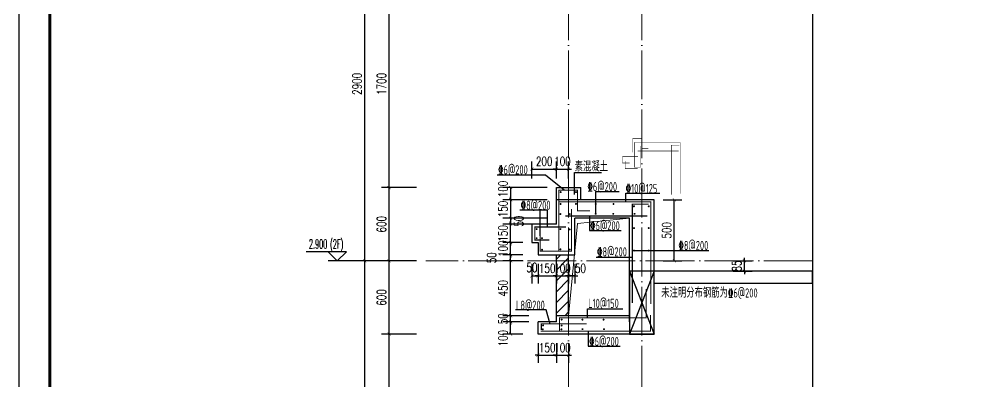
# Model space of a CAD drawing. Extents: x -668857 to 143095, y -247466 to 228182.
# Drawn here: x -8665 to -813, y 154492 to 157463 of the extents above; entities that cross this region are included whole.
import ezdxf

# ---------------------------------------------------------------- set-up
doc = ezdxf.new("R2010")
doc.units = 0
doc.header["$LTSCALE"] = 1000
doc.linetypes.add('DOTE', pattern=[2.42, 2, -0.2, 0.02, -0.2])
doc.layers.get('0').update_dxf_attribs({"linetype": 'CONTINUOUS'})
doc.layers.get('DEFPOINTS').update_dxf_attribs({"linetype": 'CONTINUOUS'})
for name, color, linetype in [('DIM_ELEV', 3, 'CONTINUOUS'), ('DIM_SYMB', 3, 'CONTINUOUS'), ('PUB_DIM', 3, 'CONTINUOUS'), ('PUB_TEXT', 2, 'CONTINUOUS'), ('REIN', 6, 'CONTINUOUS'), ('S-大样-砼线', 7, 'CONTINUOUS'), ('S-引出线', 40, 'CONTINUOUS'), ('TEXT', 2, 'CONTINUOUS'), ('WALL', 5, 'CONTINUOUS'), ('yichutu', 7, 'CONTINUOUS')]:
    doc.layers.add(name, color=color, linetype=linetype)
for name, color, linetype, lineweight in [('DOTE', 19, 'DOTE', 9), ('PUB_HATCH', 8, 'CONTINUOUS', 9), ('图框', 9, 'CONTINUOUS', 18), ('立面-洞口示意', 152, 'CONTINUOUS', 13)]:
    doc.layers.add(name, color=color, linetype=linetype, lineweight=lineweight)
doc.styles.add('_TCH_DIM', font='SIMPLEX.shx', dxfattribs={"width": 0.7, "bigfont": 'GBCBIG.shx'})
doc.styles.add('_TCH_DIM_T3', font='SIMPLEX', dxfattribs={"width": 0.705882, "bigfont": 'GBCBIG'})
doc.styles.add('TSSD_REIN', font='tssdeng.shx', dxfattribs={"width": 0.7, "height": 300, "bigfont": 'tssdchn.shx'})
doc.dimstyles.new('_TCH_ARCH&&25', dxfattribs={"dimtxt": 74.375, "dimasz": 25, "dimexe": 62.5, "dimexo": 75, "dimgap": 25, "dimtad": 1, "dimdec": 0, "dimzin": 0, "dimdsep": 46, "dimtxsty": '_TCH_DIM_T3', "dimblk": 'ARCHTICK', "dimcen": 0.09, "dimclrt": 7, "dimazin": 0, "dimtfac": 1, "dimtdec": 0, "dimtix": 1, "dimtmove": 2, "dimatfit": 3, "dimldrblk": 'ARCHTICK', "dimfxl": 0, "dimtolj": 1, "dimtzin": 0, "dimarcsym": 0})

# ---------------------------------------------------------------- blocks, each defined once
blk = doc.blocks.new('GFDDDDRG')
at = {"layer": '图框'}
blk.add_lwpolyline([(923310, -107437), (923310, -159999), (893610, -159999), (893610, -107437)], close=True, dxfattribs=at)
blk.add_lwpolyline([(923310, -107437), (923310, -159999), (893610, -159999), (893610, -107437)], close=True, dxfattribs=at)
at = {"layer": '图框', "const_width": 50}
blk.add_lwpolyline([(894110, -159499), (922810, -159499), (922810, -108687), (894110, -108687)], close=True, dxfattribs=at)
blk = doc.blocks.new('yct-1051-594-26275-14850-25-1002.0')
at = {"layer": 'yichutu', "color": 7}
blk.add_lwpolyline([(0, 0), (0, 14850), (26275, 14850), (26275, 0)], close=True, dxfattribs=at)
blk = doc.blocks.new('_ArchTick')
at = {"color": 0, "linetype": 'ByBlock', "const_width": 0.15}
blk.add_lwpolyline([(-0.5, -0.5), (0.5, 0.5)], dxfattribs=at)
blk = doc.blocks.new('*D3092')
at = {"layer": 'DEFPOINTS', "color": 0}
for p in [(-5634.9, 154883.2), (-5334.9, 154883.2), (-5334.9, 153183.2)]:
    blk.add_point(p, dxfattribs=at)
at = {"layer": 'PUB_DIM', "color": 0, "lineweight": -2}
for p, q in [((-5409.9, 154883.2), (-5697.4, 154883.2)), ((-5634.9, 153183.2), (-5634.9, 154883.2)), ((-5409.9, 153183.2), (-5697.4, 153183.2))]:
    blk.add_line(p, q, dxfattribs=at)
at = {"layer": 'PUB_DIM', "color": 0, "lineweight": -2, "xscale": 25, "yscale": 25, "zscale": 25}
for p, rotation in [((-5634.9, 154883.2), 90), ((-5634.9, 153183.2), 270)]:
    blk.add_blockref('_ArchTick', p, dxfattribs=dict(at, rotation=rotation))
at = {"layer": 'PUB_DIM', "color": 7, "insert": (-5697.1, 154033.2), "char_height": 74.38, "attachment_point": 5, "rotation": 90, "style": '_TCH_DIM_T3'}
blk.add_mtext('\\A1;1700', dxfattribs=at)
blk = doc.blocks.new('*D3093')
at = {"layer": 'DEFPOINTS', "color": 0}
for p in [(-5634.9, 155483.2), (-5334.9, 155483.2), (-5334.9, 154883.2)]:
    blk.add_point(p, dxfattribs=at)
at = {"layer": 'PUB_DIM', "color": 0, "lineweight": -2}
for p, q in [((-5409.9, 155483.2), (-5697.4, 155483.2)), ((-5634.9, 154883.2), (-5634.9, 155483.2)), ((-5409.9, 154883.2), (-5697.4, 154883.2))]:
    blk.add_line(p, q, dxfattribs=at)
at = {"layer": 'PUB_DIM', "color": 0, "lineweight": -2, "xscale": 25, "yscale": 25, "zscale": 25}
for p, rotation in [((-5634.9, 155483.2), 90), ((-5634.9, 154883.2), 270)]:
    blk.add_blockref('_ArchTick', p, dxfattribs=dict(at, rotation=rotation))
at = {"layer": 'PUB_DIM', "color": 7, "insert": (-5697.1, 155183.2), "char_height": 74.38, "attachment_point": 5, "rotation": 90, "style": '_TCH_DIM_T3'}
blk.add_mtext('\\A1;600', dxfattribs=at)
blk = doc.blocks.new('*D3094')
at = {"layer": 'DEFPOINTS', "color": 0}
for p in [(-5634.9, 156083.2), (-5334.9, 156083.2), (-5334.9, 155483.2)]:
    blk.add_point(p, dxfattribs=at)
at = {"layer": 'PUB_DIM', "color": 0, "lineweight": -2}
for p, q in [((-5409.9, 156083.2), (-5697.4, 156083.2)), ((-5634.9, 155483.2), (-5634.9, 156083.2)), ((-5409.9, 155483.2), (-5697.4, 155483.2))]:
    blk.add_line(p, q, dxfattribs=at)
at = {"layer": 'PUB_DIM', "color": 0, "lineweight": -2, "xscale": 25, "yscale": 25, "zscale": 25}
for p, rotation in [((-5634.9, 156083.2), 90), ((-5634.9, 155483.2), 270)]:
    blk.add_blockref('_ArchTick', p, dxfattribs=dict(at, rotation=rotation))
at = {"layer": 'PUB_DIM', "color": 7, "insert": (-5697.1, 155783.2), "char_height": 74.38, "attachment_point": 5, "rotation": 90, "style": '_TCH_DIM_T3'}
blk.add_mtext('\\A1;600', dxfattribs=at)
blk = doc.blocks.new('*D3095')
at = {"layer": 'DEFPOINTS', "color": 0}
for p in [(-5634.9, 157783.2), (-5334.9, 157783.2), (-5334.9, 156083.2)]:
    blk.add_point(p, dxfattribs=at)
at = {"layer": 'PUB_DIM', "color": 0, "lineweight": -2}
for p, q in [((-5409.9, 157783.2), (-5697.4, 157783.2)), ((-5634.9, 156083.2), (-5634.9, 157783.2)), ((-5409.9, 156083.2), (-5697.4, 156083.2))]:
    blk.add_line(p, q, dxfattribs=at)
at = {"layer": 'PUB_DIM', "color": 0, "lineweight": -2, "xscale": 25, "yscale": 25, "zscale": 25}
for p, rotation in [((-5634.9, 157783.2), 90), ((-5634.9, 156083.2), 270)]:
    blk.add_blockref('_ArchTick', p, dxfattribs=dict(at, rotation=rotation))
at = {"layer": 'PUB_DIM', "color": 7, "insert": (-5697.1, 156933.2), "char_height": 74.38, "attachment_point": 5, "rotation": 90, "style": '_TCH_DIM_T3'}
blk.add_mtext('\\A1;1700', dxfattribs=at)
blk = doc.blocks.new('*D3108')
at = {"layer": 'DEFPOINTS', "color": 0}
for p in [(-5834.9, 155483.2), (-5334.9, 155483.2), (-5334.9, 152583.2)]:
    blk.add_point(p, dxfattribs=at)
at = {"layer": 'PUB_DIM', "color": 0, "lineweight": -2}
for p, q in [((-5409.9, 155483.2), (-5897.4, 155483.2)), ((-5834.9, 152583.2), (-5834.9, 155483.2)), ((-5409.9, 152583.2), (-5897.4, 152583.2))]:
    blk.add_line(p, q, dxfattribs=at)
at = {"layer": 'PUB_DIM', "color": 0, "lineweight": -2, "xscale": 25, "yscale": 25, "zscale": 25}
for p, rotation in [((-5834.9, 155483.2), 90), ((-5834.9, 152583.2), 270)]:
    blk.add_blockref('_ArchTick', p, dxfattribs=dict(at, rotation=rotation))
at = {"layer": 'PUB_DIM', "color": 7, "insert": (-5897.1, 154033.2), "char_height": 74.38, "attachment_point": 5, "rotation": 90, "style": '_TCH_DIM_T3'}
blk.add_mtext('\\A1;2900', dxfattribs=at)
blk = doc.blocks.new('*D3109')
at = {"layer": 'DEFPOINTS', "color": 0}
for p in [(-5834.9, 158383.2), (-5334.9, 158383.2), (-5334.9, 155483.2)]:
    blk.add_point(p, dxfattribs=at)
at = {"layer": 'PUB_DIM', "color": 0, "lineweight": -2}
for p, q in [((-5409.9, 158383.2), (-5897.4, 158383.2)), ((-5834.9, 155483.2), (-5834.9, 158383.2)), ((-5409.9, 155483.2), (-5897.4, 155483.2))]:
    blk.add_line(p, q, dxfattribs=at)
at = {"layer": 'PUB_DIM', "color": 0, "lineweight": -2, "xscale": 25, "yscale": 25, "zscale": 25}
for p, rotation in [((-5834.9, 158383.2), 90), ((-5834.9, 155483.2), 270)]:
    blk.add_blockref('_ArchTick', p, dxfattribs=dict(at, rotation=rotation))
at = {"layer": 'PUB_DIM', "color": 7, "insert": (-5897.1, 156933.2), "char_height": 74.38, "attachment_point": 5, "rotation": 90, "style": '_TCH_DIM_T3'}
blk.add_mtext('\\A1;2900', dxfattribs=at)
blk = doc.blocks.new('*D3170')
at = {"layer": 'DEFPOINTS', "color": 0}
for p in [(-4264.7, 156235.5), (-4464.7, 156083.2), (-4264.7, 156083.2)]:
    blk.add_point(p, dxfattribs=at)
at = {"layer": 'PUB_DIM', "color": 0, "lineweight": -2}
for p, q in [((-4464.7, 156158.2), (-4464.7, 156298)), ((-4264.7, 156158.2), (-4264.7, 156298)), ((-4464.7, 156235.5), (-4264.7, 156235.5))]:
    blk.add_line(p, q, dxfattribs=at)
at = {"layer": 'PUB_DIM', "color": 0, "lineweight": -2, "xscale": 25, "yscale": 25, "zscale": 25, "rotation": 180}
blk.add_blockref('_ArchTick', (-4464.7, 156235.5), dxfattribs=at)
at = {"layer": 'PUB_DIM', "color": 0, "lineweight": -2, "xscale": 25, "yscale": 25, "zscale": 25}
blk.add_blockref('_ArchTick', (-4264.7, 156235.5), dxfattribs=at)
at = {"layer": 'PUB_DIM', "color": 7, "insert": (-4364.7, 156297.7), "char_height": 74.38, "attachment_point": 5, "style": '_TCH_DIM_T3'}
blk.add_mtext('\\A1;200', dxfattribs=at)
blk = doc.blocks.new('*D3171')
at = {"layer": 'DEFPOINTS', "color": 0}
for p in [(-4164.7, 156235.5), (-4264.7, 156083.2), (-4164.7, 156083.2)]:
    blk.add_point(p, dxfattribs=at)
at = {"layer": 'PUB_DIM', "color": 0, "lineweight": -2}
for p, q in [((-4264.7, 156158.2), (-4264.7, 156298)), ((-4164.7, 156158.2), (-4164.7, 156298)), ((-4264.7, 156235.5), (-4289.7, 156235.5)), ((-4264.7, 156235.5), (-4164.7, 156235.5)), ((-4164.7, 156235.5), (-4139.7, 156235.5))]:
    blk.add_line(p, q, dxfattribs=at)
at = {"layer": 'PUB_DIM', "color": 0, "lineweight": -2, "xscale": 25, "yscale": 25, "zscale": 25}
blk.add_blockref('_ArchTick', (-4264.7, 156235.5), dxfattribs=at)
at = {"layer": 'PUB_DIM', "color": 0, "lineweight": -2, "xscale": 25, "yscale": 25, "zscale": 25, "rotation": 180}
blk.add_blockref('_ArchTick', (-4164.7, 156235.5), dxfattribs=at)
at = {"layer": 'PUB_DIM', "color": 7, "insert": (-4214.7, 156297.7), "char_height": 74.38, "attachment_point": 5, "style": '_TCH_DIM_T3'}
blk.add_mtext('\\A1;100', dxfattribs=at)
blk = doc.blocks.new('*D3172')
at = {"layer": 'DEFPOINTS', "color": 0}
for p in [(-2890.5, 155483.2), (-2724.6, 155483.2), (-2890.5, 155398.2)]:
    blk.add_point(p, dxfattribs=at)
at = {"layer": 'PUB_DIM', "color": 0, "lineweight": -2}
for p, q in [((-2815.5, 155483.2), (-2662.1, 155483.2)), ((-2724.6, 155483.2), (-2724.6, 155508.2)), ((-2724.6, 155398.2), (-2724.6, 155483.2)), ((-2815.5, 155398.2), (-2662.1, 155398.2)), ((-2724.6, 155398.2), (-2724.6, 155373.2))]:
    blk.add_line(p, q, dxfattribs=at)
at = {"layer": 'PUB_DIM', "color": 0, "lineweight": -2, "xscale": 25, "yscale": 25, "zscale": 25}
for p, rotation in [((-2724.6, 155483.2), 270), ((-2724.6, 155398.2), 90)]:
    blk.add_blockref('_ArchTick', p, dxfattribs=dict(at, rotation=rotation))
at = {"layer": 'PUB_DIM', "color": 7, "insert": (-2786.7, 155440.7), "char_height": 74.38, "attachment_point": 5, "rotation": 90, "style": '_TCH_DIM_T3'}
blk.add_mtext('\\A1;85', dxfattribs=at)
blk = doc.blocks.new('*D3173')
at = {"layer": 'DEFPOINTS', "color": 0}
for p in [(-4414.7, 154883.2), (-4264.7, 154883.2), (-4264.7, 154709.5)]:
    blk.add_point(p, dxfattribs=at)
at = {"layer": 'PUB_DIM', "color": 0, "lineweight": -2}
for p, q in [((-4414.7, 154808.2), (-4414.7, 154647)), ((-4264.7, 154808.2), (-4264.7, 154647)), ((-4414.7, 154709.5), (-4439.7, 154709.5)), ((-4414.7, 154709.5), (-4264.7, 154709.5)), ((-4264.7, 154709.5), (-4239.7, 154709.5))]:
    blk.add_line(p, q, dxfattribs=at)
at = {"layer": 'PUB_DIM', "color": 0, "lineweight": -2, "xscale": 25, "yscale": 25, "zscale": 25}
blk.add_blockref('_ArchTick', (-4414.7, 154709.5), dxfattribs=at)
at = {"layer": 'PUB_DIM', "color": 0, "lineweight": -2, "xscale": 25, "yscale": 25, "zscale": 25, "rotation": 180}
blk.add_blockref('_ArchTick', (-4264.7, 154709.5), dxfattribs=at)
at = {"layer": 'PUB_DIM', "color": 7, "insert": (-4339.7, 154771.7), "char_height": 74.38, "attachment_point": 5, "style": '_TCH_DIM_T3'}
blk.add_mtext('\\A1;150', dxfattribs=at)
blk = doc.blocks.new('*D3174')
at = {"layer": 'DEFPOINTS', "color": 0}
for p in [(-4264.7, 154883.2), (-4164.7, 154883.2), (-4164.7, 154709.5)]:
    blk.add_point(p, dxfattribs=at)
at = {"layer": 'PUB_DIM', "color": 0, "lineweight": -2}
for p, q in [((-4264.7, 154808.2), (-4264.7, 154647)), ((-4164.7, 154808.2), (-4164.7, 154647)), ((-4264.7, 154709.5), (-4289.7, 154709.5)), ((-4264.7, 154709.5), (-4164.7, 154709.5)), ((-4164.7, 154709.5), (-4139.7, 154709.5))]:
    blk.add_line(p, q, dxfattribs=at)
at = {"layer": 'PUB_DIM', "color": 0, "lineweight": -2, "xscale": 25, "yscale": 25, "zscale": 25}
blk.add_blockref('_ArchTick', (-4264.7, 154709.5), dxfattribs=at)
at = {"layer": 'PUB_DIM', "color": 0, "lineweight": -2, "xscale": 25, "yscale": 25, "zscale": 25, "rotation": 180}
blk.add_blockref('_ArchTick', (-4164.7, 154709.5), dxfattribs=at)
at = {"layer": 'PUB_DIM', "color": 7, "insert": (-4214.7, 154771.7), "char_height": 74.38, "attachment_point": 5, "style": '_TCH_DIM_T3'}
blk.add_mtext('\\A1;100', dxfattribs=at)
blk = doc.blocks.new('*D3175')
at = {"layer": 'DEFPOINTS', "color": 0}
for p in [(-4464.7, 155533.2), (-4414.7, 155533.2), (-4414.7, 155359.5)]:
    blk.add_point(p, dxfattribs=at)
at = {"layer": 'PUB_DIM', "color": 0, "lineweight": -2}
for p, q in [((-4464.7, 155458.2), (-4464.7, 155297)), ((-4414.7, 155458.2), (-4414.7, 155297)), ((-4464.7, 155359.5), (-4414.7, 155359.5))]:
    blk.add_line(p, q, dxfattribs=at)
at = {"layer": 'PUB_DIM', "color": 0, "lineweight": -2, "xscale": 25, "yscale": 25, "zscale": 25, "rotation": 180}
blk.add_blockref('_ArchTick', (-4464.7, 155359.5), dxfattribs=at)
at = {"layer": 'PUB_DIM', "color": 0, "lineweight": -2, "xscale": 25, "yscale": 25, "zscale": 25}
blk.add_blockref('_ArchTick', (-4414.7, 155359.5), dxfattribs=at)
at = {"layer": 'PUB_DIM', "color": 7, "insert": (-4464.7, 155428.3), "char_height": 74.38, "attachment_point": 5, "style": '_TCH_DIM_T3'}
blk.add_mtext('\\A1;50', dxfattribs=at)
blk = doc.blocks.new('*D3176')
at = {"layer": 'DEFPOINTS', "color": 0}
for p in [(-4414.7, 155533.2), (-4264.7, 155533.2), (-4264.7, 155359.5)]:
    blk.add_point(p, dxfattribs=at)
at = {"layer": 'PUB_DIM', "color": 0, "lineweight": -2}
for p, q in [((-4414.7, 155458.2), (-4414.7, 155297)), ((-4264.7, 155458.2), (-4264.7, 155297)), ((-4414.7, 155359.5), (-4439.7, 155359.5)), ((-4414.7, 155359.5), (-4264.7, 155359.5)), ((-4264.7, 155359.5), (-4239.7, 155359.5))]:
    blk.add_line(p, q, dxfattribs=at)
at = {"layer": 'PUB_DIM', "color": 0, "lineweight": -2, "xscale": 25, "yscale": 25, "zscale": 25}
blk.add_blockref('_ArchTick', (-4414.7, 155359.5), dxfattribs=at)
at = {"layer": 'PUB_DIM', "color": 0, "lineweight": -2, "xscale": 25, "yscale": 25, "zscale": 25, "rotation": 180}
blk.add_blockref('_ArchTick', (-4264.7, 155359.5), dxfattribs=at)
at = {"layer": 'PUB_DIM', "color": 7, "insert": (-4339.7, 155421.7), "char_height": 74.38, "attachment_point": 5, "style": '_TCH_DIM_T3'}
blk.add_mtext('\\A1;150', dxfattribs=at)
blk = doc.blocks.new('*D3177')
at = {"layer": 'DEFPOINTS', "color": 0}
for p in [(-4264.7, 155533.2), (-4164.7, 155533.2), (-4164.7, 155359.5)]:
    blk.add_point(p, dxfattribs=at)
at = {"layer": 'PUB_DIM', "color": 0, "lineweight": -2}
for p, q in [((-4264.7, 155458.2), (-4264.7, 155297)), ((-4164.7, 155458.2), (-4164.7, 155297)), ((-4264.7, 155359.5), (-4289.7, 155359.5)), ((-4264.7, 155359.5), (-4164.7, 155359.5)), ((-4164.7, 155359.5), (-4139.7, 155359.5))]:
    blk.add_line(p, q, dxfattribs=at)
at = {"layer": 'PUB_DIM', "color": 0, "lineweight": -2, "xscale": 25, "yscale": 25, "zscale": 25}
blk.add_blockref('_ArchTick', (-4264.7, 155359.5), dxfattribs=at)
at = {"layer": 'PUB_DIM', "color": 0, "lineweight": -2, "xscale": 25, "yscale": 25, "zscale": 25, "rotation": 180}
blk.add_blockref('_ArchTick', (-4164.7, 155359.5), dxfattribs=at)
at = {"layer": 'PUB_DIM', "color": 7, "insert": (-4214.7, 155421.7), "char_height": 74.38, "attachment_point": 5, "style": '_TCH_DIM_T3'}
blk.add_mtext('\\A1;100', dxfattribs=at)
blk = doc.blocks.new('*D3178')
at = {"layer": 'DEFPOINTS', "color": 0}
for p in [(-4639.4, 155783.2), (-4464.7, 155783.2), (-4464.7, 155633.2)]:
    blk.add_point(p, dxfattribs=at)
at = {"layer": 'PUB_DIM', "color": 0, "lineweight": -2}
for p, q in [((-4639.4, 155783.2), (-4639.4, 155808.2)), ((-4539.7, 155783.2), (-4701.9, 155783.2)), ((-4639.4, 155633.2), (-4639.4, 155783.2)), ((-4539.7, 155633.2), (-4701.9, 155633.2)), ((-4639.4, 155633.2), (-4639.4, 155608.2))]:
    blk.add_line(p, q, dxfattribs=at)
at = {"layer": 'PUB_DIM', "color": 0, "lineweight": -2, "xscale": 25, "yscale": 25, "zscale": 25}
for p, rotation in [((-4639.4, 155783.2), 270), ((-4639.4, 155633.2), 90)]:
    blk.add_blockref('_ArchTick', p, dxfattribs=dict(at, rotation=rotation))
at = {"layer": 'PUB_DIM', "color": 7, "insert": (-4701.5, 155708.2), "char_height": 74.38, "attachment_point": 5, "rotation": 90, "style": '_TCH_DIM_T3'}
blk.add_mtext('\\A1;150', dxfattribs=at)
blk = doc.blocks.new('*D3179')
at = {"layer": 'DEFPOINTS', "color": 0}
for p in [(-4639.4, 155633.2), (-4464.7, 155633.2), (-4464.7, 155533.2)]:
    blk.add_point(p, dxfattribs=at)
at = {"layer": 'PUB_DIM', "color": 0, "lineweight": -2}
for p, q in [((-4639.4, 155633.2), (-4639.4, 155658.2)), ((-4539.7, 155633.2), (-4701.9, 155633.2)), ((-4639.4, 155533.2), (-4639.4, 155633.2)), ((-4539.7, 155533.2), (-4701.9, 155533.2)), ((-4639.4, 155533.2), (-4639.4, 155508.2))]:
    blk.add_line(p, q, dxfattribs=at)
at = {"layer": 'PUB_DIM', "color": 0, "lineweight": -2, "xscale": 25, "yscale": 25, "zscale": 25}
for p, rotation in [((-4639.4, 155633.2), 270), ((-4639.4, 155533.2), 90)]:
    blk.add_blockref('_ArchTick', p, dxfattribs=dict(at, rotation=rotation))
at = {"layer": 'PUB_DIM', "color": 7, "insert": (-4701.5, 155583.2), "char_height": 74.38, "attachment_point": 5, "rotation": 90, "style": '_TCH_DIM_T3'}
blk.add_mtext('\\A1;100', dxfattribs=at)
blk = doc.blocks.new('*D3180')
at = {"layer": 'DEFPOINTS', "color": 0}
for p in [(-4639.4, 155533.2), (-4464.7, 155533.2), (-4464.7, 155483.2)]:
    blk.add_point(p, dxfattribs=at)
at = {"layer": 'PUB_DIM', "color": 0, "lineweight": -2}
for p, q in [((-4539.7, 155533.2), (-4701.9, 155533.2)), ((-4539.7, 155483.2), (-4701.9, 155483.2)), ((-4639.4, 155483.2), (-4639.4, 155533.2))]:
    blk.add_line(p, q, dxfattribs=at)
at = {"layer": 'PUB_DIM', "color": 0, "lineweight": -2, "xscale": 25, "yscale": 25, "zscale": 25}
for p, rotation in [((-4639.4, 155533.2), 90), ((-4639.4, 155483.2), 270)]:
    blk.add_blockref('_ArchTick', p, dxfattribs=dict(at, rotation=rotation))
at = {"layer": 'PUB_DIM', "color": 7, "insert": (-4795.6, 155508.2), "char_height": 74.38, "attachment_point": 5, "rotation": 90, "style": '_TCH_DIM_T3'}
blk.add_mtext('\\A1;50', dxfattribs=at)
blk = doc.blocks.new('*D3181')
at = {"layer": 'DEFPOINTS', "color": 0}
for p in [(-4639.4, 155483.2), (-4464.7, 155483.2), (-4464.7, 155033.2)]:
    blk.add_point(p, dxfattribs=at)
at = {"layer": 'PUB_DIM', "color": 0, "lineweight": -2}
for p, q in [((-4539.7, 155483.2), (-4701.9, 155483.2)), ((-4639.4, 155033.2), (-4639.4, 155483.2)), ((-4539.7, 155033.2), (-4701.9, 155033.2))]:
    blk.add_line(p, q, dxfattribs=at)
at = {"layer": 'PUB_DIM', "color": 0, "lineweight": -2, "xscale": 25, "yscale": 25, "zscale": 25}
for p, rotation in [((-4639.4, 155483.2), 90), ((-4639.4, 155033.2), 270)]:
    blk.add_blockref('_ArchTick', p, dxfattribs=dict(at, rotation=rotation))
at = {"layer": 'PUB_DIM', "color": 7, "insert": (-4701.5, 155258.2), "char_height": 74.38, "attachment_point": 5, "rotation": 90, "style": '_TCH_DIM_T3'}
blk.add_mtext('\\A1;450', dxfattribs=at)
blk = doc.blocks.new('*D3182')
at = {"layer": 'DEFPOINTS', "color": 0}
for p in [(-4639.4, 154983.2), (-4464.7, 154983.2), (-4464.7, 154883.2)]:
    blk.add_point(p, dxfattribs=at)
at = {"layer": 'PUB_DIM', "color": 0, "lineweight": -2}
for p, q in [((-4539.7, 154983.2), (-4701.9, 154983.2)), ((-4639.4, 154883.2), (-4639.4, 154983.2)), ((-4539.7, 154883.2), (-4701.9, 154883.2))]:
    blk.add_line(p, q, dxfattribs=at)
at = {"layer": 'PUB_DIM', "color": 0, "lineweight": -2, "xscale": 25, "yscale": 25, "zscale": 25}
for p, rotation in [((-4639.4, 154983.2), 90), ((-4639.4, 154883.2), 270)]:
    blk.add_blockref('_ArchTick', p, dxfattribs=dict(at, rotation=rotation))
at = {"layer": 'PUB_DIM', "color": 7, "insert": (-4701.5, 154849.6), "char_height": 74.38, "attachment_point": 5, "rotation": 90, "style": '_TCH_DIM_T3'}
blk.add_mtext('\\A1;100', dxfattribs=at)
blk = doc.blocks.new('*D3183')
at = {"layer": 'DEFPOINTS', "color": 0}
for p in [(-3464.7, 155983.2), (-3298.8, 155983.2), (-3464.7, 155483.2)]:
    blk.add_point(p, dxfattribs=at)
at = {"layer": 'PUB_DIM', "color": 0, "lineweight": -2}
for p, q in [((-3389.7, 155983.2), (-3236.3, 155983.2)), ((-3298.8, 155483.2), (-3298.8, 155983.2)), ((-3389.7, 155483.2), (-3236.3, 155483.2))]:
    blk.add_line(p, q, dxfattribs=at)
at = {"layer": 'PUB_DIM', "color": 0, "lineweight": -2, "xscale": 25, "yscale": 25, "zscale": 25}
for p, rotation in [((-3298.8, 155983.2), 90), ((-3298.8, 155483.2), 270)]:
    blk.add_blockref('_ArchTick', p, dxfattribs=dict(at, rotation=rotation))
at = {"layer": 'PUB_DIM', "color": 7, "insert": (-3361, 155733.2), "char_height": 74.38, "attachment_point": 5, "rotation": 90, "style": '_TCH_DIM_T3'}
blk.add_mtext('\\A1;500', dxfattribs=at)
blk = doc.blocks.new('*D3184')
at = {"layer": 'DEFPOINTS', "color": 0}
for p in [(-4264.7, 156083.2), (-4639.4, 155983.2), (-4264.7, 155983.2)]:
    blk.add_point(p, dxfattribs=at)
at = {"layer": 'PUB_DIM', "color": 0, "lineweight": -2}
for p, q in [((-4339.7, 156083.2), (-4701.9, 156083.2)), ((-4639.4, 156083.2), (-4639.4, 155983.2)), ((-4339.7, 155983.2), (-4701.9, 155983.2))]:
    blk.add_line(p, q, dxfattribs=at)
at = {"layer": 'PUB_DIM', "color": 0, "lineweight": -2, "xscale": 25, "yscale": 25, "zscale": 25}
for p, rotation in [((-4639.4, 156083.2), 90), ((-4639.4, 155983.2), 270)]:
    blk.add_blockref('_ArchTick', p, dxfattribs=dict(at, rotation=rotation))
at = {"layer": 'PUB_DIM', "color": 7, "insert": (-4701.5, 156072.1), "char_height": 74.38, "attachment_point": 5, "rotation": 90, "style": '_TCH_DIM_T3'}
blk.add_mtext('\\A1;100', dxfattribs=at)
blk = doc.blocks.new('*D3185')
at = {"layer": 'DEFPOINTS', "color": 0}
for p in [(-4264.7, 155983.2), (-4639.4, 155833.2), (-4264.7, 155833.2)]:
    blk.add_point(p, dxfattribs=at)
at = {"layer": 'PUB_DIM', "color": 0, "lineweight": -2}
for p, q in [((-4339.7, 155983.2), (-4701.9, 155983.2)), ((-4639.4, 155983.2), (-4639.4, 156008.2)), ((-4639.4, 155983.2), (-4639.4, 155833.2)), ((-4339.7, 155833.2), (-4701.9, 155833.2)), ((-4639.4, 155833.2), (-4639.4, 155808.2))]:
    blk.add_line(p, q, dxfattribs=at)
at = {"layer": 'PUB_DIM', "color": 0, "lineweight": -2, "xscale": 25, "yscale": 25, "zscale": 25}
for p, rotation in [((-4639.4, 155983.2), 270), ((-4639.4, 155833.2), 90)]:
    blk.add_blockref('_ArchTick', p, dxfattribs=dict(at, rotation=rotation))
at = {"layer": 'PUB_DIM', "color": 7, "insert": (-4701.5, 155908.2), "char_height": 74.38, "attachment_point": 5, "rotation": 90, "style": '_TCH_DIM_T3'}
blk.add_mtext('\\A1;150', dxfattribs=at)
blk = doc.blocks.new('*D3186')
at = {"layer": 'DEFPOINTS', "color": 0}
for p in [(-4264.7, 155833.2), (-4639.4, 155783.2), (-4264.7, 155783.2)]:
    blk.add_point(p, dxfattribs=at)
at = {"layer": 'PUB_DIM', "color": 0, "lineweight": -2}
for p, q in [((-4339.7, 155833.2), (-4701.9, 155833.2)), ((-4639.4, 155833.2), (-4639.4, 155783.2)), ((-4339.7, 155783.2), (-4701.9, 155783.2))]:
    blk.add_line(p, q, dxfattribs=at)
at = {"layer": 'PUB_DIM', "color": 0, "lineweight": -2, "xscale": 25, "yscale": 25, "zscale": 25}
for p, rotation in [((-4639.4, 155833.2), 90), ((-4639.4, 155783.2), 270)]:
    blk.add_blockref('_ArchTick', p, dxfattribs=dict(at, rotation=rotation))
at = {"layer": 'PUB_DIM', "color": 7, "insert": (-4571.8, 155808.2), "char_height": 74.38, "attachment_point": 5, "rotation": 90, "style": '_TCH_DIM_T3'}
blk.add_mtext('\\A1;50', dxfattribs=at)
blk = doc.blocks.new('*D3187')
at = {"layer": 'DEFPOINTS', "color": 0}
for p in [(-4164.7, 155533.2), (-4114.7, 155533.2), (-4164.7, 155359.5)]:
    blk.add_point(p, dxfattribs=at)
at = {"layer": 'PUB_DIM', "color": 0, "lineweight": -2}
for p, q in [((-4164.7, 155458.2), (-4164.7, 155297)), ((-4114.7, 155458.2), (-4114.7, 155297)), ((-4164.7, 155359.5), (-4189.7, 155359.5)), ((-4114.7, 155359.5), (-4164.7, 155359.5)), ((-4114.7, 155359.5), (-4089.7, 155359.5))]:
    blk.add_line(p, q, dxfattribs=at)
at = {"layer": 'PUB_DIM', "color": 0, "lineweight": -2, "xscale": 25, "yscale": 25, "zscale": 25}
blk.add_blockref('_ArchTick', (-4164.7, 155359.5), dxfattribs=at)
at = {"layer": 'PUB_DIM', "color": 0, "lineweight": -2, "xscale": 25, "yscale": 25, "zscale": 25, "rotation": 180}
blk.add_blockref('_ArchTick', (-4114.7, 155359.5), dxfattribs=at)
at = {"layer": 'PUB_DIM', "color": 7, "insert": (-4067.3, 155421.7), "char_height": 74.38, "attachment_point": 5, "style": '_TCH_DIM_T3'}
blk.add_mtext('\\A1;50', dxfattribs=at)
blk = doc.blocks.new('*D3194')
at = {"layer": 'DEFPOINTS', "color": 0}
for p in [(-4639.4, 155033.2), (-4414.7, 155033.2), (-4414.7, 154983.2)]:
    blk.add_point(p, dxfattribs=at)
at = {"layer": 'PUB_DIM', "color": 0, "lineweight": -2}
for p, q in [((-4489.7, 155033.2), (-4701.9, 155033.2)), ((-4639.4, 155033.2), (-4639.4, 155058.2)), ((-4639.4, 154983.2), (-4639.4, 155033.2)), ((-4489.7, 154983.2), (-4701.9, 154983.2)), ((-4639.4, 154983.2), (-4639.4, 154958.2))]:
    blk.add_line(p, q, dxfattribs=at)
at = {"layer": 'PUB_DIM', "color": 0, "lineweight": -2, "xscale": 25, "yscale": 25, "zscale": 25}
for p, rotation in [((-4639.4, 155033.2), 270), ((-4639.4, 154983.2), 90)]:
    blk.add_blockref('_ArchTick', p, dxfattribs=dict(at, rotation=rotation))
at = {"layer": 'PUB_DIM', "color": 7, "insert": (-4701.5, 155008.2), "char_height": 74.38, "attachment_point": 5, "rotation": 90, "style": '_TCH_DIM_T3'}
blk.add_mtext('\\A1;50', dxfattribs=at)

msp = doc.modelspace()

# ---------------------------------------------------------------- hatches: boundary and pattern name
at = {"layer": 'PUB_HATCH'}
h = msp.add_hatch(dxfattribs=at)
h.set_pattern_fill('普通砖', color=256, scale=25, style=0)
h.set_pattern_definition([(45, (-402695.346, 321071.136), (-44.1941915, 44.1941915), [])])
h.paths.add_polyline_path([(-4264.75, 155533.23), (-4264.75, 155033.23), (-4164.75, 155033.23), (-4164.75, 155533.23)])
h.paths.add_polyline_path([(-4264.75, 154983.23), (-4264.75, 155033.23), (-4264.75, 154983.23)])

# ---------------------------------------------------------------- linework, layer by layer
at = {"layer": 'DIM_ELEV', "color": 1}
for p, q in [((-5984.94, 155558.23), (-6312.94, 155558.23)), ((-6059.94, 155483.23), (-6134.94, 155558.23)), ((-6059.94, 155483.23), (-5984.94, 155558.23)), ((-5634.94, 155483.23), (-6134.94, 155483.23))]:
    msp.add_line(p, q, dxfattribs=at)
at = {"layer": 'DIM_SYMB'}
msp.add_lwpolyline([(-2166.22, 168563.23), (-2166.22, 159901.35), (-2113.72, 159882.24), (-2218.72, 159863.73), (-2166.22, 159845.1), (-2166.22, 151183.22)], dxfattribs=at)
at = {"layer": 'DOTE', "color": 1, "linetype": 'DOTE', "ltscale": 0.2}
for p, q in [((-4164.75, 151483.22), (-4164.75, 169163.23)), ((-3564.75, 151483.22), (-3564.75, 169163.23)), ((-2166.22, 155483.23), (-5334.94, 155483.23))]:
    msp.add_line(p, q, dxfattribs=at)
at = {"layer": 'REIN'}
for points, const_width in [([(-3638.82, 156373.54), (-3638.82, 156487.2), (-3562.1, 156487.2), (-3562.1, 156402.32), (-3512, 156402.32)], 4.5), ([(-3575.26, 156423.39), (-3575.26, 156251.03), (-3626.6, 156251.03), (-3626.6, 156452.35), (-3250.28, 156452.35), (-3250.28, 156034.85)], 4.5), ([(-3323.74, 156025.16), (-3323.74, 156430.72), (-3256.38, 156430.72)], 4.5), ([(-3598.01, 156382.39), (-3261.86, 156382.39)], 4.5), ([(-3595.12, 156337.17), (-3722.9, 156337.17), (-3722.9, 156284.12), (-3663.92, 156284.12)], 4.5), ([(-3700.76, 156301.03), (-3700.76, 156238.01), (-3598.49, 156238.01)], 4.5), ([(-4244.13, 155835.67), (-4244.13, 156062.97), (-4090.69, 156062.97), (-4090.69, 155893.21), (-3990.5, 155893.21)], 9), ([(-4141.46, 155907.78), (-4141.46, 155563.05), (-4244.13, 155563.05), (-4244.13, 155965.71), (-3491.49, 155965.71), (-3491.49, 155130.7)], 9), ([(-3642.59, 155136.3), (-3642.59, 155947.43), (-3507.87, 155947.43)], 9), ([(-4191.12, 155850.77), (-3518.83, 155850.77)], 9), ([(-4185.34, 155760.31), (-4440.9, 155760.31), (-4440.9, 155654.23), (-4322.95, 155654.23)], 9), ([(-4396.62, 155688.04), (-4396.62, 155562), (-4192.09, 155562)], 9), ([(-4238.07, 154910.41), (-4238.07, 155016.13), (-3529.18, 155016.13), (-3529.18, 155253.07)], 9), ([(-4394.13, 154907.44), (-3493.76, 154907.44), (-3493.76, 155039)], 9), ([(-4388.07, 154915.79), (-4388.07, 154966.13), (-4017, 154966.13)], 9)]:
    msp.add_lwpolyline(points, dxfattribs=dict(at, const_width=const_width))
at = {"layer": 'REIN', "const_width": 8}
for points in [[(-4233.91, 156046.25, 1), (-4225.91, 156046.25, 1)], [(-4107.94, 156046.25, 1), (-4099.94, 156046.25, 1)], [(-4233.91, 155948.98, 1), (-4225.91, 155948.98, 1)], [(-4107.94, 155948.98, 1), (-4099.94, 155948.98, 1)], [(-3946.5, 155948.98, 1), (-3938.5, 155948.98, 1)], [(-3800.49, 155948.98, 1), (-3792.49, 155948.98, 1)], [(-4235.5, 155866.12, 1), (-4227.5, 155866.12, 1)], [(-4158.2, 155866.12, 1), (-4150.2, 155866.12, 1)], [(-3946.5, 155868.17, 1), (-3938.5, 155868.17, 1)], [(-3802.96, 155868.17, 1), (-3794.96, 155868.17, 1)], [(-3632.85, 155929.78, 1), (-3624.85, 155929.78, 1)], [(-3628.46, 155868.17, 1), (-3620.46, 155868.17, 1)], [(-3512.13, 155929.78, 1), (-3504.13, 155929.78, 1)], [(-4430.86, 155743.02, 1), (-4422.86, 155743.02, 1)], [(-4235.5, 155743.02, 1), (-4227.5, 155743.02, 1)], [(-4159.75, 155741.16, 1), (-4151.75, 155741.16, 1)], [(-3632.85, 155751.43, 1), (-3624.85, 155751.43, 1)], [(-3512.13, 155751.43, 1), (-3504.13, 155751.43, 1)], [(-4430.86, 155669.04, 1), (-4422.86, 155669.04, 1)], [(-4385.98, 155668.64, 1), (-4377.98, 155668.64, 1)], [(-4385.98, 155574.15, 1), (-4377.98, 155574.15, 1)], [(-4235.5, 155577, 1), (-4227.5, 155577, 1)], [(-4159.75, 155576.16, 1), (-4151.75, 155576.16, 1)], [(-3632.85, 155567.3, 1), (-3624.85, 155567.3, 1)], [(-3512.13, 155567.3, 1), (-3504.13, 155567.3, 1)], [(-4225.64, 155001.84, 1), (-4217.64, 155001.84, 1)], [(-4055.72, 155001.07, 1), (-4047.72, 155001.07, 1)], [(-3881.68, 155001.07, 1), (-3873.68, 155001.07, 1)], [(-4379.28, 154921.85, 1), (-4371.28, 154921.85, 1)], [(-4377.42, 154953.52, 1), (-4369.42, 154953.52, 1)], [(-4227.43, 154922.01, 1), (-4219.43, 154922.01, 1)], [(-4226.05, 154952.97, 1), (-4218.05, 154952.97, 1)], [(-4054.71, 154923.41, 1), (-4046.71, 154923.41, 1)], [(-3878.8, 154923.41, 1), (-3870.8, 154923.41, 1)]]:
    msp.add_lwpolyline(points, format="xyb", close=True, dxfattribs=at)
at = {"layer": 'S-大样-砼线'}
for p, q in [((-3664.75, 155398.23), (-3464.75, 154883.23)), ((-3464.75, 155398.23), (-3664.75, 154883.23))]:
    msp.add_line(p, q, dxfattribs=at)
msp.add_lwpolyline([(-3464.75, 155398.23), (-3664.75, 155398.23), (-3664.75, 154883.23), (-3464.75, 154883.23)], close=True, dxfattribs=at)
at = {"layer": 'S-引出线'}
for p, q in [((-3942.5, 155868.17), (-3942.5, 156052.18)), ((-3942.5, 156052.18), (-3750.27, 156052.18)), ((-4337.72, 155898.65), (-4563.76, 155898.65)), ((-4396.62, 155688.04), (-4396.62, 155898.65)), ((-4337.72, 155760.31), (-4337.72, 155898.65)), ((-3992.42, 155850.77), (-3992.42, 155730.41)), ((-3992.42, 155730.41), (-3733.54, 155730.41)), ((-3628.85, 155567.3), (-3017.04, 155567.3)), ((-3939.86, 155514.23), (-3642.59, 155514.23)), ((-4009.29, 155090.19), (-3720.39, 155090.19)), ((-4009.29, 155016.13), (-4009.29, 155090.19)), ((-4003.6, 154907.44), (-4003.6, 154784.03)), ((-4003.6, 154784.03), (-3742.39, 154784.03))]:
    msp.add_line(p, q, dxfattribs=at)
for points in [[(-4201.25, 156062.97), (-4352.37, 156186.32), (-4749.22, 156186.32)], [(-4116.89, 156027.44), (-4116.89, 156208.18), (-3895.23, 156208.18)], [(-3695.87, 155965.71), (-3695.87, 156036.54), (-3415.85, 156036.54)], [(-4315, 154964.26), (-4348.19, 155082.67), (-4598.34, 155082.67)]]:
    msp.add_lwpolyline(points, dxfattribs=at)
at = {"layer": 'WALL'}
for p, q in [((-4264.75, 155983.23), (-4264.75, 156083.23)), ((-4264.75, 156083.23), (-4064.75, 156083.23)), ((-4064.75, 155983.23), (-4064.75, 156083.23)), ((-4264.75, 155783.23), (-4264.75, 155983.23)), ((-4064.75, 155983.23), (-4264.75, 155983.22)), ((-3464.75, 155983.23), (-4064.75, 155983.23)), ((-3464.75, 155398.23), (-3464.75, 155983.23)), ((-3664.75, 155833.23), (-4114.75, 155833.23)), ((-4114.75, 155533.23), (-4114.75, 155833.23)), ((-3664.75, 155398.23), (-3664.75, 155833.23)), ((-4464.75, 155783.23), (-4464.75, 155633.23)), ((-4264.75, 155783.23), (-4464.75, 155783.23)), ((-4464.75, 155633.23), (-4414.75, 155633.23)), ((-4414.75, 155633.23), (-4414.75, 155533.23)), ((-4414.75, 155533.23), (-4114.75, 155533.23)), ((-4264.75, 154983.23), (-4264.75, 155533.23)), ((-4164.75, 155033.23), (-4164.75, 155533.23)), ((-3664.75, 154983.23), (-3664.75, 155398.23)), ((-2166.22, 155398.23), (-3464.75, 155398.23)), ((-2166.22, 155298.23), (-2166.22, 155398.23)), ((-2166.22, 155298.23), (-3464.75, 155298.23)), ((-3464.75, 154883.23), (-3464.75, 155298.23)), ((-3664.75, 155033.23), (-4264.75, 155033.23)), ((-4264.75, 154983.23), (-4264.75, 155033.23)), ((-4264.75, 154983.23), (-4414.75, 154983.23)), ((-4414.75, 154883.23), (-4414.75, 154983.23)), ((-3464.75, 154883.23), (-4414.75, 154883.23))]:
    msp.add_line(p, q, dxfattribs=at)
at = {"layer": '立面-洞口示意'}
msp.add_lwpolyline([(-4164.75, 155033.23), (-4090.59, 155789.75), (-3664.75, 155833.23)], dxfattribs=at)

# ---------------------------------------------------------------- block references
at = {"xscale": 0.5, "yscale": 0.5, "zscale": 0.5}
msp.add_blockref('GFDDDDRG', (-455469.74, 227309.73), dxfattribs=at)
at = {"layer": 'yichutu', "rotation": 270}
msp.add_blockref('yct-1051-594-26275-14850-25-1002.0', (-8664.85, 173591.25), dxfattribs=at)

# ---------------------------------------------------------------- texts
at = {"layer": 'PUB_TEXT', "color": 1, "style": '_TCH_DIM', "width": 0.494118}
for s, p in [('2.900', (-6291.04, 155584.48)), ('(2F)', (-6118.89, 155583.25))]:
    msp.add_text(s, height=74.375, dxfattribs=at).set_placement(p)
at = {"layer": 'TEXT', "style": 'TSSD_REIN', "width": 0.7}
for s, p in [('%%1326@200', (-4742.39, 156192.18)), ('素混凝土', (-4114.87, 156216.51)), ('%%1326@200', (-4010.41, 156053.59)), ('%%13210@125', (-3696.92, 156038.08)), ('%%1328@200', (-4557.31, 155901.04)), ('%%1326@200', (-3988.34, 155733.35)), ('%%1328@200', (-3265.09, 155571.41)), ('%%1328@200', (-3931.84, 155519.26)), ('未注明分布钢筋为%%1326@200', (-3405.55, 155182.49)), ('L8@200', (-4595.54, 155082.13)), ('L10@150', (-4003.92, 155097.25)), ('%%1326@200', (-3996.35, 154785.45))]:
    msp.add_text(s, height=75, rotation=0, dxfattribs=at).set_placement(p)

# ---------------------------------------------------------------- dimensions: what is measured, and where the dimension line sits
at = {"layer": 'PUB_DIM'}
for p1, p2, distance, picture, middle in [((-5334.94, 155483.23), (-5334.94, 158383.23), 500, '*D3109', (-5897.13, 156933.23)), ((-5334.94, 156083.23), (-5334.94, 157783.23), 300, '*D3095', (-5697.13, 156933.23)), ((-4464.75, 156083.23), (-4264.75, 156083.23), 152.32, '*D3170', (-4364.75, 156297.74)), ((-4264.75, 156083.23), (-4164.75, 156083.23), 152.32, '*D3171', (-4214.75, 156297.74)), ((-5334.94, 155483.23), (-5334.94, 156083.23), 300, '*D3094', (-5697.13, 155783.23)), ((-3464.75, 155483.23), (-3464.75, 155983.23), -165.96, '*D3183', (-3360.98, 155733.23)), ((-4464.75, 155633.23), (-4464.75, 155783.23), 174.61, '*D3178', (-4701.55, 155708.23)), ((-4464.75, 155533.23), (-4464.75, 155633.23), 174.61, '*D3179', (-4701.55, 155583.23)), ((-5334.94, 152583.23), (-5334.94, 155483.23), 500, '*D3108', (-5897.13, 154033.23)), ((-5334.94, 154883.23), (-5334.94, 155483.23), 300, '*D3093', (-5697.13, 155183.23)), ((-4464.75, 155033.22), (-4464.75, 155483.23), 174.61, '*D3181', (-4701.55, 155258.22)), ((-4414.75, 155533.23), (-4264.75, 155533.23), -173.71, '*D3176', (-4339.75, 155421.7)), ((-4264.75, 155533.23), (-4164.75, 155533.23), -173.71, '*D3177', (-4214.75, 155421.7)), ((-2890.52, 155398.23), (-2890.52, 155483.23), -165.96, '*D3172', (-2786.75, 155440.73)), ((-5334.94, 153183.23), (-5334.94, 154883.23), 300, '*D3092', (-5697.13, 154033.23)), ((-4414.75, 154883.23), (-4264.75, 154883.23), -173.71, '*D3173', (-4339.75, 154771.7)), ((-4264.75, 154883.23), (-4164.75, 154883.23), -173.71, '*D3174', (-4214.75, 154771.7))]:
    dim = msp.add_aligned_dim(p1=p1, p2=p2, distance=distance, dimstyle='_TCH_ARCH&&25', dxfattribs=at)
    dim.commit()
    dim.dimension.update_dxf_attribs({"geometry": picture, "text_midpoint": middle})
for base, p1, p2, angle, picture, middle, dimtype in [((-4639.36, 155983.23), (-4264.75, 156083.23), (-4264.75, 155983.23), 90, '*D3184', (-4701.55, 156072.07), 160), ((-4639.36, 155783.23), (-4264.75, 155833.23), (-4264.75, 155783.23), 90, '*D3186', (-4571.83, 155808.23), 160), ((-4639.36, 155533.23), (-4464.75, 155483.23), (-4464.75, 155533.23), 90, '*D3180', (-4795.61, 155508.23), 161), ((-4414.75, 155359.52), (-4464.75, 155533.23), (-4414.75, 155533.23), 360, '*D3175', (-4464.75, 155428.27), 161), ((-4639.36, 154983.23), (-4464.75, 154883.23), (-4464.75, 154983.23), 90, '*D3182', (-4701.55, 154849.59), 161)]:
    dim = msp.add_linear_dim(base=base, p1=p1, p2=p2, angle=angle, dimstyle='_TCH_ARCH&&25', dxfattribs=at)
    dim.commit()
    dim.dimension.update_dxf_attribs({"geometry": picture, "text_midpoint": middle, "dimtype": dimtype})
for base, p1, p2, picture, middle in [((-4639.36, 155833.23), (-4264.75, 155983.23), (-4264.75, 155833.23), '*D3185', (-4701.55, 155908.23)), ((-4639.36, 155033.22), (-4414.75, 154983.23), (-4414.75, 155033.22), '*D3194', (-4701.55, 155008.22))]:
    dim = msp.add_linear_dim(base=base, p1=p1, p2=p2, angle=90, dimstyle='_TCH_ARCH&&25', dxfattribs=at)
    dim.commit()
    dim.dimension.update_dxf_attribs({"geometry": picture, "text_midpoint": middle})
dim = msp.add_linear_dim(base=(-4164.75, 155359.52), p1=(-4114.75, 155533.23), p2=(-4164.75, 155533.23), dimstyle='_TCH_ARCH&&25', dxfattribs=at)
dim.commit()
dim.dimension.update_dxf_attribs({"geometry": '*D3187', "text_midpoint": (-4067.26, 155421.7), "dimtype": 160})

doc.saveas('drawing.dxf')
